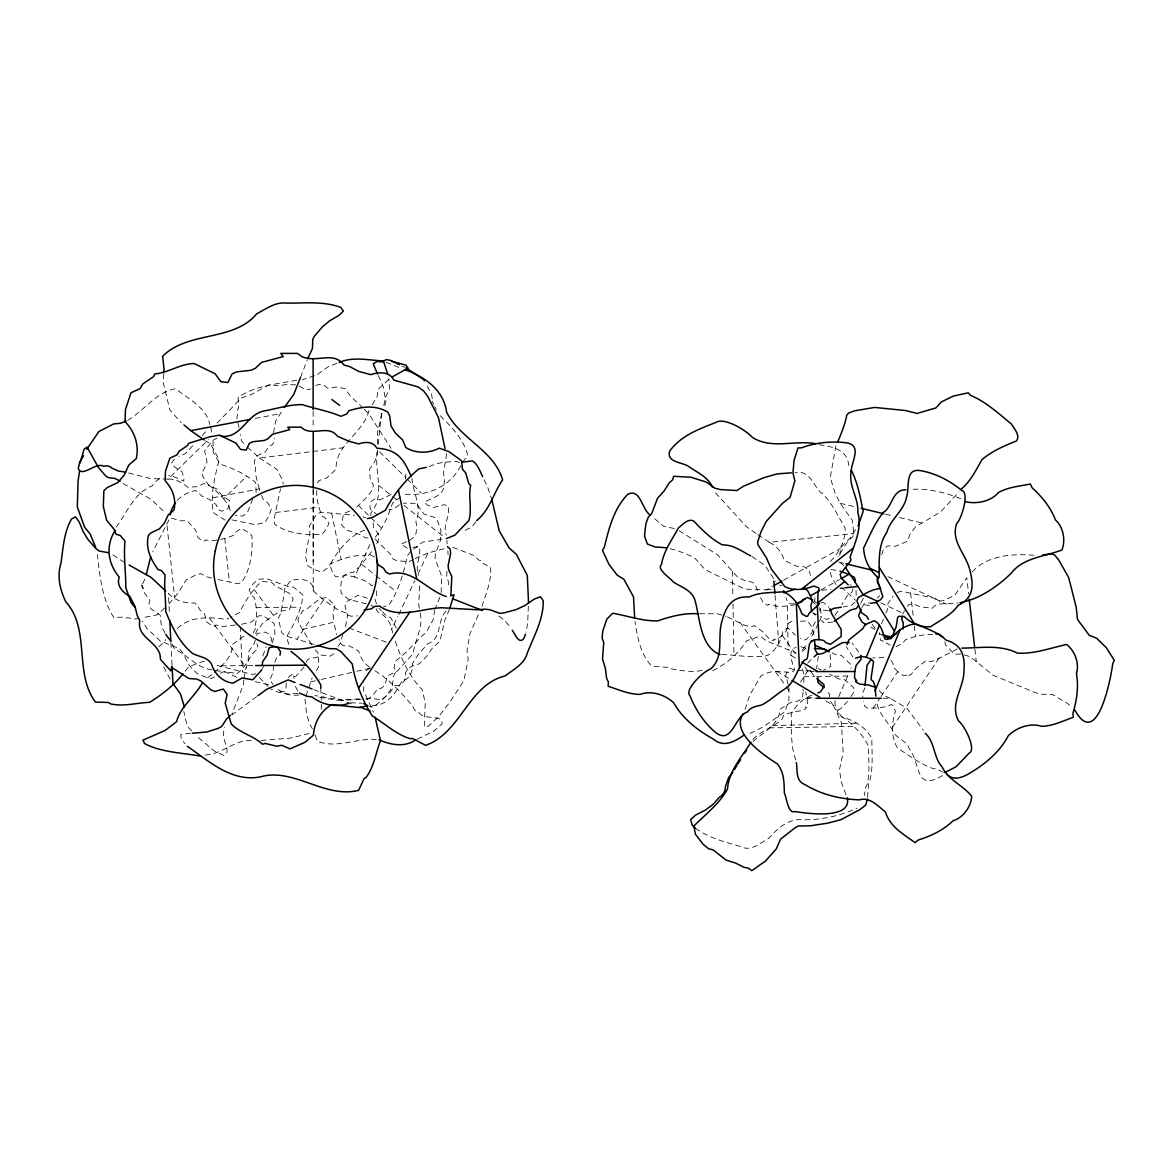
<?xml version="1.0" encoding="UTF-8"?>
<svg xmlns="http://www.w3.org/2000/svg" width="1173" height="1173" viewBox="0 0 1173 1173"><rect width="100%" height="100%" fill="white"/><g stroke="black" fill="none" stroke-linecap="round" stroke-linejoin="round"><path stroke-width="0.75" stroke-dasharray="5 3.75" d="M253.251 632.995L255.582 628.215L254.438 627.702C257.811 618.391 256.638 607.775 254.629 598.142L251.667 595.312L249.116 589.77L252.752 584.301L257.943 579.286L260.861 579.037L267.224 578.934L287.356 586.324L293.646 587.145L302.913 595.078C301.828 609.007 294.511 623.523 287.356 635.399L287.268 639.666L289.526 646.44M803.769 682.495L803.872 675.12L802.347 667.892M867.565 797.347L868.621 782.391L869.955 780.148C873.24 766.482 871.862 752.406 871.803 738.374C865.703 727.084 854.164 720.178 841.906 717.216L838.211 711.894L838.284 709.929L841.891 707.73L847.463 701.41M441.165 592.614L441.517 575.84L435.007 558.451L435.432 553.861L440.359 540.724L440.989 530.665L437.558 520.827L435.52 517.748L424.039 514.067L418.38 506.619L417.236 503.334L403.101 503.158M752.934 739.459C760.778 730.72 774.121 727.187 782.464 718.668L783.3 715.589L785.719 714.313L794.136 711.674L802.068 710.691L805.719 708.771L806.511 707.451L805.382 707.246L807.435 704.269L807.083 696.953L805.558 691.865M835.073 700.706L835 704.43L838.695 714.621C851.29 722.26 861.847 733.096 868.592 746.219C868.284 759.459 870.454 772.846 866.744 785.631L865.41 787.435L864.428 795.441M370.844 515.797L370.917 513.07C385.99 494.933 373.82 471.575 377.339 450.887M320.757 688.258L321.329 700.12M788.901 687.349L788.974 699.738L784.913 711.732C773.315 719.636 762.421 728.638 749.254 733.565L748.741 733.228M321.226 709.21L321.563 701.967M446.634 453.628L443.526 473.159L444.596 478.995L443.731 488.335C440.535 496.897 431.048 498.07 424.362 502.22L427.368 505.02L433.497 507.498L443.423 504.801L447.866 505.431C451.356 515.519 441.942 524.742 446.385 535.108M256.125 492.587L255.787 482.69C246.271 474.464 233.676 468.628 221.741 464.699L218.94 461.986L213.266 452.499L213.046 439.992M286.271 683.126L286.021 688.463L284.321 691.953L276.843 689.973M377.589 444.215L377.559 432.353L382.119 413.072M446.972 571.28L446.678 577.057L448.262 581.134L448.702 587.116M405.594 479.156L405.975 472.499M395.404 641.25C400.946 658.244 409.641 677.217 422.309 689.812L425.227 703.257L424.259 726.688L427.94 726.468L438.511 716.791L449.64 702.436L463.804 680.824L468.174 659.534L467.03 651.059L470.006 633.361L479.332 612.702M225.055 520.123L213.119 512.542C210.524 496.252 214.263 477.836 218.735 462.089L217.665 457.045L210.597 443.937L205.554 440.872M243.793 679.959L243.412 684.768L231.682 714.724M528.319 606.206L527.689 622.922L526.017 632.379M856.187 595.371L856.011 589.007M273.617 665.355L272.957 672.642L269.863 679.812L273.016 684.475M943.224 772.318L936.289 768.843L933.679 768.755C920.365 764.239 909.222 755.559 897.389 747.993C891.099 736.805 891.421 723.374 895.468 711.424L892.946 705.457L891.245 704.474C883.929 708.287 875.249 708.155 867.14 708.081L864.457 705.955L863.269 701.322M830.147 654.593L830.733 666.381L823.358 670.311M363.879 686.454L363.498 690.545L373.469 712.216M163.853 373.703L163.003 381.68L169.909 410.051L181.258 422.705M830.161 572.409L832.346 578.861L836.188 584.565M316.681 490.505C316.607 499.053 318.572 508.012 322.12 515.959L325.551 518.319L329.026 523.29L326.387 528.92L322.12 534.272C306.696 535.577 287.664 533.7 274.834 524.346L273.778 520.592L280.464 488.95M378.249 444.23L381.474 412.94M818.329 656.367L816.584 668.727M271.11 641.514L271.535 638.567L268.206 633.567L265.157 632.1L257.122 633.537L255.802 638.361M434.714 609.725L433.248 619.461L426.312 632.203C415.609 641.763 406.811 652.716 395.052 661.499L394.113 668.17L395.902 671.909L393.805 675.633L392.09 686.894L389.993 690.618L384.759 697.642L373.63 706.982L369.392 706.601M839.736 555.459L840.718 547.644L850.66 537.454L858.431 525.02M273.558 432.808L275.567 421.21L282.312 410.579M304.995 699.093C305.962 708.844 306.696 720.149 312.399 728.77M244.116 678.317C245.802 667.848 247.635 656.279 256.916 649.695L257.781 646.822L256.946 643.669M835.924 445.755L830.264 477.367L835.029 493.1L840.161 503.246L852.316 520.328L853.695 532.659L852.83 536.809L848.49 540.401L837.933 556.691M306.021 695.941L312.15 677.877M829.282 696.865L829.898 694.46L826.217 690.56M800.558 682.056L808.871 669.284M255.362 639.959L254.497 643.171L248.837 651.338L247.958 661.484L240.949 670.457L236.359 674.24L232.884 672.774L222.738 671.909L217.298 675.208M342.883 634.226L340.537 642.701L338.059 646.426M439.89 597.13L435.491 608.113M116.244 527.102C126.919 512.748 134.059 492.924 152.182 485.945L155.51 481.604L162.417 476.443M345.507 626.719L347.619 615.414L344.95 606.074L346.665 601.808L358.205 595.136L367.648 598.333M803.138 691.967L802.508 697.261L798.857 700.75L790.925 702.29L780.089 709.269C779.033 724.694 763.403 732.289 752.934 741.541M853.006 588.773L851.862 592.189L846.921 596.192L841.935 604.55M252.752 498.921L247.782 511.531L244.424 514.742L242.752 516.091L235.45 515.255M482 606.324C485.871 593.919 491.868 580.591 490.519 567.512L481.385 562.307L480.798 560.65L478.701 560.02L474.039 555.533L452.206 547.073M272.136 643.009L274.995 633.552L274.159 623.611L263.412 615.722L258.808 615.854L251.33 622.027L240.113 624.623M446.048 611.074C436.664 620.722 442.324 638.83 427.764 643.654L418.438 654.27L412.617 663.288C412.823 670.619 410.359 679.519 401.972 680.853C395.844 693.302 386.416 707.187 370.58 705.164M262.811 655.912L266.3 646.763M274.79 662.305L276.373 658.156L278.778 656.162M300.523 377.383L307.238 360.023M838.68 696.689L848.768 673.551M819.326 621.661L821.188 616.983L820.601 607.717L819.062 606.984M410.623 551.486L407.427 555.753C403.835 572.497 398.585 590.899 388.908 605.151L383.586 606.69M881.495 623.787L883.518 618.875M830.308 561.398C839.311 552.542 845.66 540.709 845.088 527.879C837.933 515.812 831.892 503.026 822.053 492.983L821.452 493.071C812.845 485.593 809.825 469.185 795.001 472.866M449.508 609.212L444.992 619.681L439.919 641.191L432.485 647.965L426.767 656.132L419.289 663.786L412.09 666.132L407.515 669.035L405.55 672.935L405.301 678.229L403.805 681.689L398.747 685.457L394.758 685.736L389.055 693.873L381.254 699.724L371.577 698.434L362.926 699.167M861.876 607.629L864.12 603.728L868.914 602.922M745.134 709.43L749.723 695.178L760.954 675.897C769.444 670.56 779.942 670.311 789.429 673.009L793.974 670.824L794.678 669.446C792.435 663.463 788.681 654.578 792.508 648.61L796.071 647.496M815.308 621.749L812.669 627.159L812.215 632.086L808.637 636.954L806.056 639.637L803.417 640.062L800.455 638.464M306.329 662.217L307.385 659.871L310.845 657.789L315.508 657.833L321.299 655.062L329.892 656.235L335.082 653.126M721.747 654.505C737.055 654.915 751.834 658.361 767.494 655.56C776.071 650.37 781.013 641.118 782.86 631.426L786.863 628.347L788.403 628.332L795.397 635.165M376.782 543.436L378.322 540.152L378.454 534.008L373.469 527.498L373.029 521.047M142.651 583.802L145.555 577.702M364.686 530.768L363.689 530.475C348.924 536.296 337.135 551.354 329.98 565.078L332.208 571.544L335.537 576.793L341.607 576.529L345.434 574.902L354.495 576.955L370.976 542.351M392.75 632.687L391.694 629.271L397.867 616.28M398.644 614.667L414.861 580.591M417.955 574.096L427.998 552.996L448.79 547.498M805.66 645.824L800.47 652.32M885.864 612.995L887.58 609.593L888.034 603.186L893.064 596.339M818.226 624.021L811.261 637.13M168.985 519.844L152.725 551.823M861.041 602.629L863.357 598.245M902.682 614.168L904.559 610.664M369.026 410.491C363.263 433.394 334.906 444.816 336.108 469.229L326.739 477.983L319.188 480.475L316.255 484.654M881.744 554.668L883.504 548.905L887.77 545.914L895.747 546.193L907.697 541.105L909.735 534.844L915.527 526.912L940.79 511.809L958.986 491.824M400.741 496.883L392.588 503.012C388.615 514.859 383.307 527.791 375.14 537.351M316.387 670.633L318.499 667.085L318.616 656.03L317.648 652.261L315.302 649.974M864.956 687.862L862.346 693.654L862.873 697.231M255.611 633.508L258.603 627.174L259.468 627.555L263.177 622.863L274.746 614.447L280.904 611.177L289.408 609.784L293.162 598.875L289.335 593.274L275.083 585.62L271.725 582.409L261.858 581.383C252.312 589.564 245.098 601.529 239.365 612.629L230.377 617.438M851.041 696.586L854.223 691.469L853.856 688.067L850.572 684.592L844.575 679.724L838.299 678.815L829.722 674.211M323.601 599.887L313.939 591.544C313.206 578.333 300.42 578.377 290.743 580.488L284.819 588.567L281.139 612.233L278.294 618.494L281.711 632.746L285.977 636.059L297.018 639.241L323.601 599.887L338.953 610.532L347.34 613.406L347.223 614.799L350.874 616.192L357.516 615.854M873.167 708.125L880.058 697.906M881.04 696.454L897.77 671.66L902.946 675.369L906.568 675.223L906.128 676.293L907.667 676.322L911.245 674.27L916.318 668.082L925.424 661.015L928.459 661.953L934.382 660.692L957.271 649.036M892.345 727.48L939.778 657.159M813.637 602.233L814.927 600.327L814.839 596.251M262.283 668.375L263.998 665.971M834.927 615.356L838.431 610.473M475.681 521.956L471.898 527.146L464.039 530.68M174.542 459.01L171.537 463.071L173.839 466.487L181.815 471.605L183.897 477.323L183.838 481.091L173.765 476.649L168.619 475.578M462.705 462.118L467.822 455.74C464.303 439.963 451.576 426.943 440.344 415.799M372.164 404.714L377.09 396.797L377.97 389.48L390.066 378.322M366.328 603.86L348.322 599.286L341.255 593.259C339.965 584.183 340.8 572.38 353.044 572.6L360.008 566.075L372.266 550.782M185.129 671.235L188.838 666.66L202.812 661.469L206.243 661.22M168.912 603.978L178.003 593.245L186.258 579.858L197.108 574.33L201.199 573.729L205.905 576.588L212.577 578.289M288.279 677.364L293.221 673.434L294.086 678.449M805.924 648.244L800.778 652.687M303.998 667.114L296.226 675.971L291.417 678.346M177.314 500.402C181.844 495.255 189.029 491.663 195.7 490.563L202.152 496.223L209.556 499.375L216.169 504.683L218.061 509.478L221.521 511.179L226.55 509.756L228.559 507.645L229.512 500.636L222.269 495.9L217.049 489.068L208.926 485.651L203.384 477.47L201.492 472.69L203.633 470.212L207.049 462.074L204.63 450.989L212.592 440.447L216.844 438.335M192.709 445.769L185.378 453.687L178.941 456.532M202.225 435.52L208.164 429.098M877.228 598.215L879.677 595.561M807.698 663.112L812.009 658.654M972.358 571.881C987.387 554.785 1013.956 553.568 1034.41 555.313M356.695 507.132L367.486 496.546L372.735 489.332L373.337 484.874L370.243 479.757L369.568 469.068C374.348 463.76 377.794 456.884 377.325 449.596L405.829 477.734M128.663 472.968L150.848 478.613L168.076 479.112L208.354 439.582M168.076 479.112C175.378 478.775 182.196 482.323 187.431 487.176L198.12 486.678L203.296 483.657L207.738 484.332L214.879 489.698L223.603 498.818L246.521 476.326M214.102 672.452C222.841 665.267 232.533 656.88 232.357 644.564L243.207 636.675L246.301 636.338M712.715 670.633C726.542 664.035 738.301 653.596 746.673 640.737L757.626 637.042L761.614 637.13L765.925 640.737L796.364 653.053M211.653 674.666L205.202 679.548M460.769 465.754C450.007 486.722 427.852 496.135 404.641 494.361L402.104 496.062M372.823 584.975L371.885 585.811L367.076 581.647L354.495 576.955M164.748 607.937L157.065 614.857L142.725 617.716M695.472 828.27C708.741 837.903 725.222 842.141 740.969 846.642C750.632 851.95 760.031 842.976 768.623 838.534C776.394 829.59 786.057 820.426 798.916 819.604C818.754 820.66 838.812 816.349 856.906 808.314M855.044 602.189L851.187 605.341L843.079 606.954M217.049 423.072L241.359 397.94L251.301 394.568L269.116 384.759L278.324 385.653L287.429 384.524L297.253 384.905L303.308 388.38L308.103 389.7L310.684 388.996M158.81 646.792L165.07 641.059L165.437 639.564M811.877 695.237C802.743 698.302 795.822 705.721 791.247 713.932C791.599 727.964 790.646 742.054 794.341 755.632L796.159 761.13M256.682 696.689L231.961 714.768M413.526 549.272L422.529 542.131L439.494 539.653L445.095 537.85M399.392 504.771L393.908 508.935L388.835 509.595M391.137 494.522L380.008 499.83L374.583 499.038L371.181 501.326L369.818 506.692L370.697 509.669L376.65 514.273M366.885 699.856L373.014 695.252L377.515 688.83L380.653 688.624L384.641 685.662L387.559 675.692L396.826 671.557L413.072 653.772C415.066 639.608 423.702 627.012 420.081 612.365M409.436 540.489L413.057 537.835L416.078 533.407L416.752 526.061L415.902 521.457C422.456 506.663 412.676 492.455 411.899 477.602M366.049 670.809L370.082 667.936M727.392 616.969L745.354 625.561L751.307 626.646L754.312 625.62L763.623 632.423L768.872 638.435L772.508 640.399L774.048 640.311L773.579 639.256L777.2 639.3L783.065 634.916L786.438 630.81L788.491 623.244L792.23 621.016M177.299 628.479C190.202 615.869 209.439 616.983 226.125 619.344L228.896 618.054M907.389 606.456L909.222 604.227L913.356 604.168L920.864 606.866L932.315 608.259L934.441 605.884L940.174 603.934L958.136 603.039M670.135 548.803L677.07 550.416L691.293 556.149L695.193 558.451L703.228 567.6L707.847 570.987L742.436 587.952L747.01 589.227L766.292 589.858L772.582 586.339M783.623 580.18L840.337 548.48M821.085 589.858L839.516 579.55M317.59 374.407L327.824 366.973L337.707 362.956M214.571 676.865L211.404 678.493L207.445 677.891L197.005 673.478L189.352 665.648L182.358 652.1L178.956 648.42L160.188 641.001L146.918 628.479L142.388 621.279M413.644 559.316L409.025 561.662L396.885 560.709L393.087 559.081L390.565 554.199L373.322 537.395M942.505 775.529C914.603 792.332 921.069 764.166 909.31 748.726C906.714 740.002 895.116 738.638 892.374 729.665C886.641 720.721 877.771 712.363 876.73 701.249M415.213 558.524L427.998 552.996M127.622 420.301C144.044 410.975 155.921 391.929 175.642 388.732C188.267 399.025 206.008 406.987 209.938 424.626M314.408 375.668L302.106 379.861M829.311 618.376L826.584 619.491L820.689 616.426M406.43 541.633L400.829 544.345L408.013 548.495M417.441 739.166L433.995 730.911L442.06 723.829C443.394 713.8 423.365 720.691 419.054 712.568A9.003 8.152 -15.2 0 1 413.043 706.674C401.958 692.964 389.157 679.402 373.864 670.076M429.171 466.707C438.072 462.015 448.071 461.854 457.529 461.488M315.742 385.55L319.041 384.436L324.716 385.565L327.37 388.116L336.446 386.987L345.258 388.718L350.346 396.107L362.032 407.016M896.04 646.748L902.667 643.127L905.673 639.652C914.236 636.338 923.65 634.226 932.696 634.476M309.188 733.55L290.23 738.125L261.256 740.471M412.705 547.219L419.333 546.867C421.444 556.457 414.362 565.503 418.629 575.459M897.11 592.38L901.7 591.265L934.734 598.347L939.588 601.192L943.781 600.605L954.91 595.078L966.801 577.805L968.619 593.875M374.495 556.94L369.084 554.213L365.609 554.199L365.258 555.533C353.337 554.697 341.387 558.993 330.537 563.846L327.839 567.791L321.871 572.057L314.701 569.799L307.737 565.767L305.391 556.09L309.863 532.703L309.511 525.841L316.886 513.774L321.49 512.234L354.583 515.299M302.59 629.402L333.88 622.203L336.563 634.534M310.61 681.894L319.481 679.841M321.255 679.446L354.964 671.674M356.739 671.279L370.932 668.009M800.866 646.734L806.643 648.302M205.26 754.972C222.987 754.268 235.553 738.301 253.896 740.662M795.631 604.638C786.746 606.309 776.937 607.57 768.432 604.212L767.978 605.356L763.476 603.025L760.441 597.614M255.245 418.409L280.332 413.658M212.841 497.763L259.277 488.936L259.761 491.106M794.224 603.567L791.643 604.051L788.065 602.878L785.807 597.556M255.89 673.83L252.386 674.416L213.603 664.505M296.725 380.243C277.107 383.996 254.834 385.785 238.148 397.412L238.647 407.911L237.562 409.304L238.148 411.415L236.858 417.764L239.717 430.77M171.507 518.129L180.671 520.871L187.064 520.636L195.671 530.137L198.032 537.733L202.181 540.738L204.952 541.076L205.319 539.873C214.732 541.735 224.703 538.818 233.574 535.357L235.978 531.97L241.008 528.568L246.594 531.296L251.887 535.65C252.943 551.105 250.773 570.093 241.213 582.761L237.591 583.729L214.234 578.714M247.488 447.162L259.394 457.983L343.249 447.763M275.523 512.498L319.012 507.205M139.411 618.435L134.045 619.065L127.71 617.672L125.599 618.23L124.221 617.115L113.722 617.467C102.066 599.286 99.808 575.723 97.359 554.55M766.292 589.858L772.699 589.125M757.802 534.653L769.341 542.337L853.226 533.598M821.687 590.239L830.763 589.301M839.824 588.347L845.264 587.776M349.847 511.017L343.572 513.495L341.534 524.844L346.167 529.785L361.431 535.181L365.243 537.835L367.955 537.908M702.143 670.355C691.425 672.818 680.751 670.238 670.37 668.786L668.419 667.452L651.821 666.073C640.546 654.798 637.35 636.851 635.004 621.455M832.815 622.13L823.534 622.687L821.569 620.165M810.763 671.044L796.936 670.238M359.261 698.829L336.9 700.325L318.631 697.085M361.196 699.313L343.176 700.325L314.789 695.56M235.362 624.989L223.486 626.47L215.744 624.93L215.202 626.206L211.756 625.649L206.829 622.13L204.469 613.787L199.601 609.593L197.782 605.297L194.483 602.966C184.967 603.421 174.997 600.649 168.443 593.435L169.44 613.464M298.059 693.346L288.177 694.064L278.514 692.334L270.699 688.918M299.042 695.003C291.534 695.838 282.634 694.621 277.327 688.815M699.607 613.743L717.436 613.787L726.072 616.368M350.551 702.744L362.237 703.214M807.068 697.891L815.851 697.642M772.347 725.662L857.14 723.154M803.857 676.762L814.839 676.572M816.672 676.542L847.83 676M769.136 727.89L853.929 726.424M256.125 607.511L300.097 607.189M221.418 665.809L255.699 665.546M809.766 670.15L810.763 671.543L814.282 671.543M805.44 698.272L814.473 698.272M883.049 698.272L890.263 698.272L906.788 708.228L923.459 730.31M830.939 569.506L838.372 570.562M883.856 657.584L872.609 657.892M190.525 733.169L180.862 734.43L181.17 738.873L184.997 743.726M821.173 602.599L823.769 602.673L828.842 607.394M828.255 610.62L819.722 609.828M849.824 584.887L851.143 584.975M913.166 489.258C929.954 488.54 946.2 492.836 961.801 499.111M800.382 621.206L807.009 620.928L809.018 623.098L812.816 628.215L814.253 637.555M376.445 739.474C356.929 737.817 336.358 749.063 317.253 741.116L314.613 733.389M869.442 605.723L860.381 603.992M781.892 585.635L779.459 585.107M674.299 528.51L663.595 526.325L652.525 516.941M255.069 681.66L270.157 685.091M840.161 503.246L854.12 506.604M885.556 514.17L892.55 515.856M899.53 517.542L922.227 523.011M838.798 562.116L844.12 563.407M212.005 669.739C196.917 668.199 187.929 655.047 174.542 649.255L170.935 641.338M215.509 670.589L225.597 671.909L237.459 677.642M314.041 644.564L297.018 639.241M883.562 641.22L880.512 640.37L879.237 632.834M819.135 444.699C833.812 446.942 847.654 449.508 848.944 466.605M840.572 587.864L842.932 588.553L855.484 600.312M457.793 462.045L459.332 462.514M231.931 519.874L255.245 524.712L264.966 522.513L269.101 515.621L271.476 508.481L267.297 502.455L263.397 499.698L261.491 495.255M386.02 362.296L401.826 368.615M348.909 628.01L386.313 642.188M313.792 689.607L351.299 703.829M890.234 645.121L886.245 642.951M362.853 516.736L365.903 517.982M890.263 698.272L884.31 695.78L879.955 691.571L879.032 688.522M818.153 668.537L821.261 669.9M191.624 730.926C186.184 726.805 185.451 717.861 183.794 711.351M793.608 669.812L789.766 668.038L788.08 669.079L785.749 675.105L788.476 685.706M887.785 576.632L946.626 604.198M880.806 602.878L903.122 613.332M401.811 365.888L404.729 367.266M816.408 614.681L812.874 612.79M755.969 533.378L746.204 526.442L714.474 491.736M752.098 556.662L764.84 565.239L775.91 581.969M124.529 562.497L112.52 554.682M123.121 483.584L151.009 499.258L165.716 513.158M870.762 627.159L874.926 629.52M831.98 652.745L835.088 654.519L841.364 655.443L850.645 664.27L851.011 668.375M897.77 671.66L893.459 667.158L893.005 663.361L889.574 658.185M791.145 655.472L795.778 658.288M776.775 671.191L790.558 679.534M825.792 700.868L833.46 705.516L841.349 722.348L843.182 752.494L839.501 769.459L841.085 781.335L846.613 796.394M769.341 542.337C776.629 545.768 782.112 552.454 784.092 560.254L796.262 566.163L804.399 566.808L808.754 569.975L810.499 575.371M679.152 530.753L717.744 554.976L737.582 577.072L746.204 581.295L752.421 582.131L754.913 584.565L758.169 591.221M370.917 605.004L372.911 606.441M369.598 667.041C363.791 663.654 360.492 657.291 358.645 651.015L349.261 645.868L343.278 645.736L339.833 642.833L338.968 639.241M814.458 601.338L816.54 602.907M498.98 616.133L504.405 620.224L510.402 627.218M944.808 641.719L945.453 644.725L954.323 654.226L960.907 653.991L970.335 656.733L993.164 675.311L1035.832 692.818L1041.125 694.211L1052.533 694.577L1067.782 703.624L1071.316 706.938M378.498 485.358L391.254 495.417M392.662 496.531L398.336 501.003M404.011 505.46L443.673 536.721M361.401 564.242L374.348 574.447M375.785 575.591L395.946 591.456M879.12 633.097L880.791 634.432M852.874 656.865L846.407 646.866M259.394 457.983L276.887 469.361L282.576 480.124L283.236 484.2M840.117 562.468L844.531 566.178M802.596 689.445L803.872 690.545M813.607 602.526L815.44 604.227M378.938 608.362L381.269 610.605M223.603 498.818L228.882 505.636L230.758 512.953M407.119 479.009L421.371 493.085M358.498 505.431L369.92 516.707M371.196 517.953L381.342 527.982M259.248 677.408L268.162 686.337M813.622 613.318L815.338 615.077M364.407 409.45L369.143 414.318L391.108 448.379M198.486 737.612L213.882 750.735L223.588 755.295C233.324 752.494 218.984 736.893 224.703 729.694A9.003 8.152 51.2 0 1 224.629 727.172M376.254 590.649L376.606 594.799L375.037 599.139L376.65 604.403M382.442 611.734L384.979 614.652L390.976 618.024L396.313 628.185M243.603 443.379L241.433 440.711L240.524 434.582M810.763 671.543L814.473 676.264M297.707 690.765L294.863 685.311M254.292 589.682L273.412 615.458M209.41 618.039L246.271 667.76M830.484 701.439L833.46 705.516M782.274 635.429L796.658 655.443M804.869 666.865L807.948 671.161M739.84 622.189L785.133 685.208M786.189 686.674L789.341 691.073M872.213 624.256L876.143 629.916M427.383 386.064L431.605 394.275L432.412 399.832M170.129 679.108L162.299 664.373M858.636 652.144L852.097 642.995M311.563 644.725L298.602 622.731L298.015 619.139L302.898 610.517L307.194 608.728L319.921 598.729L326.578 597.468L335.067 605.268L332.941 613.626L333.88 622.203M378.454 375.609L383.395 386.987L384.773 395.741A12.331 11.158 36 0 1 383.644 407.222L384.685 399.568L387.427 393.322A9.003 8.152 42.4 0 0 389.172 385.081L388.879 378.615M483.965 479.757L487.323 486.018L491.81 499.669M165.012 633.068L161.405 626.25L160.217 615.136L150.774 608.714L149.015 603.552L149.851 600.18L144.66 593.318L143.561 590.122M434.714 406.635L436.283 409.802M376.078 608.596L377.398 611.734C384.568 614.975 390.36 621.382 391.694 629.271M432.412 401.269L433.541 404.318M259.277 488.936L255.157 472.719L255.626 464.845L254.292 464.464L254.38 460.989L257.18 455.623L265.113 452.133L268.602 446.737L272.605 444.347L274.467 440.769L274.13 438.218M331.68 513.261L341.226 559.565M210.773 427.075L211.961 434.025M974.88 649.197L976.288 661.689M910.585 593.039L913.254 616.602M914.28 625.664L915.512 636.543M224.761 538.334L229.38 581.896M167.05 525.68L174.616 597.16M819.619 607.746L819.927 611.045M446.854 540.416L447.177 543.949M447.793 551.017L448.115 554.55M419.553 585.899C420.301 594.388 417.192 602.57 419.963 610.884M775.016 595.341L778.813 643.552M240.216 626.441L242.474 671.85M170.891 642.599L172.064 666.264M787.347 605.898L788.168 649.871M732.407 571.192L732.876 596.441M733.008 603.67L733.975 655.971M313.235 489.801L313.235 591.104M313.132 411.415L313.132 427.661M313.132 489.156L313.132 561.618"/><path stroke-width="1.5" d="M865.029 685.487L867.023 665.34L870.674 660.12M877.419 577.292L877.36 581.823L880.131 587.908M320.757 688.258L320.859 685.061C313.411 671.88 303.162 660.414 290.963 651.411M364.129 609.96L371.049 608.992L375.037 606.294L379.48 606.074C398.365 619.403 420.946 608.567 441.532 607.746L477.616 609.769L484.654 609.154L489.903 609.725L499.566 613.288L503.452 613.054L516.267 609.549L525.064 605.459L534.243 599.095L540.401 596.764L543.202 600.693C543.671 619.285 533.803 636.294 527.234 653.214C524.463 664.035 513.495 669.358 505.123 675.941C468.335 684.739 460.813 733.184 425.608 745.324L412.559 738.491L410.301 738.711C395.961 734.459 385.037 723.624 372.31 715.955C362.34 700.12 355.258 682.495 352.252 663.962L341.226 651.895L336.372 648.786L329.085 648.625L317.384 645.473M262.356 664.695L262.605 661.763L267.063 655.326L269.13 647.745L275.464 646.616L277.869 647.76L280.494 651.704L279.995 655.164M867.536 799.018L865.615 805.089L860.117 809.458L841.158 819.604L827.83 823.153L810.455 825.777L798.109 826.041L794.707 828.094L780.485 839.238L776.365 848.827L765.485 861.055L751.834 870.689L748.491 868.137L744.181 867.375L735.53 863.02L726.043 860.102L713.228 849.956L708.463 848.665L703.038 844.237L695.457 834.267L693.859 826.056C705.516 814.297 719.24 803.989 727.48 789.121C728.844 771.028 741.703 757.113 750.911 742.289M491.81 499.669L499.229 530.739L509.023 547.835L516.311 554.301L527.293 575.371L528.568 603.259M79.544 471.326L78.078 481.062L77.301 506.883L84.691 527.322L90.101 533.935L95.702 547.351M80.072 462.998L84.031 449.23L87.051 447.118L98.473 467.602L105.555 475.754L107.975 477.528L115.277 478.525L120.057 481.179M902.345 616.411L901.744 619.403L903.298 622.892L903.005 629.095M1074.893 710.193C1097.459 750.852 1111.242 676.352 1112.722 663.683L1114.35 660.37L1106.256 647.613L1096.594 638.215L1089.204 635.267L1077.503 619.403L1076.198 607.159L1068.632 577.453L1058.706 559.961L1054.644 555.078L1051.932 553.891L1042.856 554.873M146.273 574.594L150.687 556.867M170.173 514.991L171.361 510.123L175.363 502.616M855 582.38L855.513 580.268L854.091 577.16L850.278 575.137M861.187 609.11L858.533 615.752L862.067 622.101L866.011 624.652M182.944 673.874C173.853 685.413 162.094 694.592 149.689 702.319C136.42 702.832 123.18 706.996 110.189 703.756L108.546 702.466L95.424 702.114C73.694 672.818 90.688 629.285 65.776 601.808C59.926 589.345 56.788 576.573 60.996 563.084C63.107 548.231 63.914 532.219 71.553 518.935L75.512 516.882L79.163 521.897L83.283 531.882L88.136 539.712L96.347 548.993L99.221 551.075L108.253 552.659M86.787 449.244L98.943 431.488L113.62 423.966L120.628 423.277L126.024 421.063M650.062 514.903C641.748 509.419 640.502 487.924 627.819 494.302C613.904 508.246 608.89 528.671 604.3 547.336L602.482 550.372L608.963 564.33L617.233 575.195L623.919 579.315L633.537 596.94L634.622 617.98M115.174 530.431C105.453 545.665 107.593 563.231 119.265 577.189C116.039 585.62 122.916 592.614 129.778 596.309L134.968 606.456L137.329 615.766L139.792 620.678C136.493 636.631 156.156 641.044 160.041 654.798L160.496 659.475L170.789 670.883L171.478 667.276L188.882 678.507L196.639 679.064L200.774 680.883L210.7 689.68L214.835 691.484L223.31 689.035L227.107 694.401L225.216 703.199L231.184 723.844C239.922 733.154 253.559 735.735 262.591 744.254L265.171 743.403L276.711 746.233L281.813 745.266L290.054 748.873L304.936 742.304L313.426 735.192C314.232 722.597 320.64 710.823 331.871 704.621L359.349 707.583L367.369 705.853M449.655 608.508L454.098 594.74L450.828 595.884L451.81 576.412L448.614 569.814L448.145 565.591L450.637 553.348L450.168 549.14L447.543 546.647M858.431 525.02L863.167 511.399C860.308 497.572 857.962 483.643 851.73 471.003L851.129 470.886M881.92 634.725L890.234 636.836L892.536 635.634L896.143 626.895L897.697 617.247L898.943 616.338L903.987 616.441C911.245 623.127 920.717 627.628 930.702 626.69C940.116 620.238 951.582 614.887 957.945 605.547C972.916 598.289 974.045 586.925 970.218 571.574C966.86 554.638 950.291 541.809 956.669 523.627C961.699 518.701 969.763 492.279 961.596 490.314C949.851 480.71 935.687 473.349 920.878 470.696C904.5 467.69 909.823 486.839 906.714 496.458C904.134 510.944 890.791 518.349 886.832 532.322C877.565 545.9 879.383 561.984 879.164 577.175L877.536 579.051L877.756 581.192L882.829 596.588L880.644 599.652L875.732 602.585L870.175 603.274M819.648 603.626L809.194 613.186L807.698 616.133L806.174 616.324L801.804 613.772C798.74 604.403 792.655 595.84 783.491 591.779C772.127 592.834 759.503 591.91 749.4 596.954C732.788 595.987 726.263 605.356 722.099 620.62C716.776 637.042 724.973 656.323 710.53 669.079C703.741 670.927 683.815 690.061 689.988 695.765C695.56 709.87 704.328 723.213 715.955 732.758C732.172 744.826 734.709 715.882 747.597 711.835C750.647 706.718 756.864 706.425 762.01 704.841C769.664 700.809 776.042 694.724 783.3 689.973C794.81 683.58 796.775 669.563 804.311 660.15L806.657 659.314L807.508 657.335L809.326 644.402L811.569 640.737L811.804 641.602L814.003 639.813L819.722 639.637L823.769 640.517L825.836 642.672L830.411 644.314L841.158 636.558L841.158 629.285L831.921 614.227L829.985 608.567M525.431 634.3L523.964 638.215C519.023 645.282 514.844 633.552 512.278 630.297M300.523 377.383L293.793 394.363L284.291 407.5M848.152 584.858L841.188 577.981L840.147 574.359L850.058 561.544L850.982 559.594L850.073 557.292C854.882 542.879 862.228 528.363 857.83 512.44C858.739 497.953 848.636 486.516 851.041 472.001C851.51 460.813 863.431 444.186 844.399 442.544C830.161 441.195 815.015 442.646 801.364 447.895L798.08 447.851L794.048 460.285L792.963 473.012L794.883 480.945L790.03 497.44L782.42 503.378L766.101 521.604L761.072 531.662L757.611 542.131L757.993 544.771L766.35 557.732L771.365 569.081L784.957 586.764C794.062 590.972 804.502 589.887 813.563 586.016L818.358 587.6L819.238 588.875L818.006 591.94L817.713 606.118M847.009 644.637L848.827 640.018L862.566 628.904L865.19 624.696L874.105 620.737C880.732 623.274 883.005 632.643 884.75 638.786L886.128 639.476L891.099 638.523C897.125 630.722 905.703 624.681 915.702 623.919C926.069 628.699 938.268 632.042 946.112 640.165C962.095 644.813 965.115 655.81 963.942 671.586C963.473 688.844 949.324 704.284 958.664 721.131C964.455 725.134 976.86 749.826 969.133 753.139L956.259 766.614L944.954 772.538M875.835 696.205L874.999 685.794L873.255 681.41L871.319 679.841L871.172 677.701L873.577 661.66L870.909 659.006L866.246 657.247L879.295 625.458M875.029 690.853L900.175 629.534M743.271 713.639C730.061 732.48 764.327 755.735 777.332 763.858C784.429 772.567 784.019 782.86 784.37 793.08C786.775 797.831 787.948 814.135 794.869 811.555C805.66 813.226 852.258 820.235 847.273 797.772M446.37 538.627L454.831 535.167L468.848 520.577C472.323 509.067 468.027 496.736 470.71 485.358L468.804 483.657L465.681 472.91L462.485 469.215L461.546 460.798L449.186 451.752L439.391 448.174C428.746 453.452 416.122 453.775 405.785 447.529L402.588 439.816L395.462 433.189L391.049 426.048L389.729 416.004L388.058 412.368C375.507 404.436 361.68 406.782 348.968 410.726L346.768 413.952L340.874 416.312C328.191 410.873 315.126 408.849 302.282 404.626C288.719 404.509 276.344 408.834 263.016 411.151C245.773 415.711 241.008 438.746 221.081 436.224M837.977 441.429C841.408 432.852 845.029 424.655 846.803 415.051L848.841 412.911L854.824 410.77L874.647 407.427L905.16 410.477L917.11 413.439L936.01 407.867L941.318 401.928L953.444 396.063L968.209 392.823L970.775 395.492C986.332 402.016 998.56 413.57 1011.361 423.952C1014.22 428.644 1020.774 436.019 1016.287 441.048C1004.117 445.887 992.211 451.019 981.992 459.567C976.068 469.992 970.848 480.886 961.361 489.053M307.81 358.542L312.443 348.425L312.766 339.276L314.437 336.138L322.502 326.724L329.584 320.845L338.924 315.39L343.381 311.08L340.8 307.458C323.499 300.831 304.276 303.367 286.109 303.118C275.288 301.769 266.08 308.983 256.755 313.778C233.398 341.9 188.149 330.727 162.636 356.269L164.088 369.319L163.443 372.384M734.43 769.576L736.908 765.456M737.817 764.019L740.559 759.693M744.767 753.125L746.717 750.148M358.659 687.935L409.905 612.057M202.005 683.463C194.571 696.967 180.451 706.571 176.551 721.688L165.129 730.471L142.93 740.148L144.528 743.491C160.657 752.538 185.187 753.066 200.216 756.116M476.634 520.665C490.065 509.507 493.305 493.349 502.631 479.904C494.112 450.168 459.772 438.834 446.605 412.119C443.702 389.949 424.67 376.709 404.949 369.715M83.591 455.667L79.661 462.25L78.268 468.687C82.374 477.924 95.849 461.59 103.767 466.268A9.003 8.152 -46.7 0 1 111.978 468.144L118.18 470.974L125.79 472.235M261.931 669.739L252.796 679.783L242.063 677.95L233.148 683.141C223.413 682.173 215.377 675.018 212.21 665.912C209.527 657.466 199.615 657.041 192.812 653.61C179.337 642.819 172.123 626.998 165.745 611.617C165.818 599.33 163.912 587.468 165.085 574.961L161.375 570.518L157.974 569.521C151.009 559.624 145.129 548.319 148.487 535.24L151.156 532.777L159.469 528.832L164.425 523.026L168.164 515.006L173.941 510.079C176.449 499.405 172.651 488.569 165.114 480.842L165.466 471.355L169.836 458.144L176.859 454.977L179.161 451.18L187.577 445.476L188.53 443.35L209.512 436.869L219.512 435.124L236.052 443.174L240.553 449.42L246.139 450.095L249.438 443.306L252.957 441.722L264.248 440.462L267.767 438.863L272.576 434.259L289.702 429.67L287.796 427.163L300.948 427.163L304.188 429.553C315.141 434.992 329.232 425.022 337.457 436.268L349.261 441.371L358.689 443.893C364.964 441.664 373.351 441.312 376.856 448.203C397.574 449.494 403.688 459.171 411.019 476.091M858.46 605.723L856.319 608.464L850.352 610.165L834.194 621.338M732.773 772.318L728.697 777.45L725.427 786.555A12.331 12.287 -8.5 0 1 719.298 797.361L712.847 804.531L705.193 810.206L695.604 815.059L690.648 819.59L692.246 825.205L695.472 828.27M367.428 518.598L372.457 517.454L385.462 510.182C393.673 494.376 405.066 480.373 418.702 468.965L426.268 467.338M798.637 602.717L805.015 599.139M415.799 739.767C404.802 747.656 390.418 744.987 379.04 739.723M815.631 443.673C794.282 439.919 771.79 449.626 752.318 437.368C746.175 430.168 723.858 416.855 715.809 422.471C699.005 429.01 680.105 436.063 669.563 451.37C666.323 462.807 683.155 462.015 689.284 466.913C697.524 472.631 708.433 477.279 712.29 487.132M814.033 656.924L816.716 654.49L822.962 653.405L842.8 642.525L849.164 642.628M230.333 715.647L226.756 718.756L221.697 726.395L218.633 728.198L206.844 731.996L192.328 733.213M804.957 587.952L804.077 588.699L807.376 590.21L810.836 596.661L812.141 601.808L810.836 605.4L811.569 611.573M801.247 589.433L853.108 548.172M817.493 603.186L844.399 581.793M257.972 695.677L266.667 689.328L288.221 679.915L295.039 682.51M339.144 362.53C352.985 356.225 368.967 360.36 383.718 360.947M392.383 376.812L408.043 368.087L405.887 365.082L392.061 361.343M880.674 588.523C872.433 589.007 865.058 593.567 858.137 597.805L856.935 601.001L861.437 612.643L866.642 616.28L868.577 619.344M774.165 585.459L782.039 581.06M810.323 595.855L819.546 590.708M841.056 578.685L848.724 574.403L839.985 571.075M743.726 735.28C734.269 741.864 723.594 747.993 712.979 738.829C697.436 730.295 682.466 718.419 673.654 702.744C665.238 694.841 651.396 690.164 639.974 694.387C628.699 694.357 618.552 689.548 608.142 686.264L608.391 682.07L606.602 678.067L605.385 668.463L602.497 658.962L603.728 642.672L602.145 637.995L602.775 631.03L606.822 619.168L612.731 613.259C627.687 615.796 642.1 621.191 657.642 620.898C670.633 616.485 683.742 612.819 697.891 613.802M794.942 589.286L783.593 592.732M896.627 633.655L888.606 638.053L885.791 637.144M817.904 692.891L820.499 691.879L824.033 686.469L823.901 684.504L816.775 678.712M829.428 610.722L833.783 608.332L841.305 607.218M348.894 703.257C336.695 707.949 322.384 704.929 312.077 696.967L306.974 696.293L299.511 693.096M906.055 489.83C893.049 489.17 892.58 504.918 884.677 511.604L884.075 511.56C874.97 522.278 869.867 535.46 863.592 548.011C864.134 559.228 869.164 570.063 877.844 577.365M375.155 717.26L380.492 740.691C375.653 753.066 374.158 766.863 366.005 777.479L364.158 778.461L358.586 790.338C324.804 798.974 293.162 767.01 260.054 776.966C231.36 782.171 209.19 761.292 187.269 746.292M183.97 424.978L190.774 430.652L249.878 419.435M791.438 472.822L777.083 473.907L763.828 477.719L743.623 486.135L736.835 490.505L720.413 489.581L714.944 488.232L706.469 482.118L690.868 477.22L673.61 476.297L672.642 479.86L669.328 482.733L664.153 490.915L657.51 498.29L651.719 513.569L648.302 517.132L645.912 523.701L645.018 530.695L644.534 536.164L647.379 544.023L654.871 546.897L666.587 547.791M961.801 648.112C980.364 648.082 1000.261 644.3 1017.402 653.141C1034.366 654.123 1050.421 648.024 1066.58 644.461C1074.937 650.839 1079.571 663.478 1076.447 673.595C1078.808 687.011 1076.814 700.266 1072.958 713.111L1073.324 717.289C1063.017 720.882 1053.031 725.999 1041.756 726.351C1030.217 722.48 1016.507 727.568 1008.325 735.72C999.997 751.644 985.379 763.946 970.1 772.948C962.93 777.362 953.561 781.335 946.64 774.195M855.601 658.185L861.466 656.411L866.246 657.247M845.264 587.776L857.947 586.456L862.785 594.11M461.678 462.309L472.352 460.857C477.822 464.083 479.801 471.135 482.616 476.517M960.027 602.687C979.308 599.198 997.475 586.617 1011.258 573.201C1022.988 557.63 1045.04 556.545 1061.946 549.976C1065.832 540.196 1063.325 526.97 1055.436 519.918C1050.583 507.191 1042.064 496.839 1032.152 487.792L1030.319 484.009C1019.645 486.223 1008.443 486.971 998.575 492.455C990.672 501.707 976.303 504.375 965.1 501.589M796.599 603.509L801.247 602.116L803.021 599.696L807.347 597.512L812.904 600.077M255.699 665.546L306.197 665.164M816.041 671.543L854.75 671.543L854.574 677.921L856.715 680.839L855.586 681.073L856.422 682.378L860.132 684.182L868.079 684.929L875.19 687.114M816.276 698.272L881.246 698.272M814.238 648.464L824.296 649.05L828.505 651.704M720.002 654.563C699.504 646.528 700.017 616.411 694.533 598.846C690.384 589.403 680.941 587.101 673.317 581.984C670.164 577.702 656.132 569.345 661.528 564.316C663.771 550.665 672.1 539.639 678.434 527.938C682.554 524.595 687.862 518.349 693.522 520.856C702.143 529.903 711.131 539.023 722.377 544.902C733.154 544.551 741.629 551.251 750.72 555.899M382.838 361.885L377.046 361.504L373.219 363.835L377.589 374.128M935.863 633.816L938.708 634.153L942.975 637.144M861.114 508.29L883.812 513.759M845.88 563.832L872.492 570.239M405.931 367.853L423.864 379.729L424.215 380.888M482.543 610.517L452.514 598.729M446.341 596.529C426.781 590.4 412.295 567.908 389.627 573.993L386.02 572.189L383.556 568.231L378.117 564.814L376.562 560.064M814.942 645.282L829.238 651.47M300.156 684.446L312.091 688.962M359.832 707.055L370.052 710.926M869.809 568.216L879.618 572.805M863.284 594.667L877.624 601.382M363.63 703.58L367.955 705.853M129.133 565.049L151.185 577.453L165.672 591.045M801.965 662.041L817.449 671.411M792.098 680.457L819.663 697.158M204.102 439.978L190.774 430.652M824.033 687.613L817.948 682.422L817.83 677.466M399.436 364.744L390.521 360.375L386.342 359.627L383.395 361.005L387.808 374.348M331.871 399.538L339.584 405.418M135.555 608.054L131.039 602.541L125.804 587.658C125.892 572.057 123.488 556.984 124.968 541.105L120.262 535.475L115.951 534.199L114.47 529.785L106.64 520.211L103.312 506.457L103.884 490.666L107.286 487.543L117.843 482.528L124.133 475.153L128.883 464.963L136.229 458.716C139.411 445.154 134.587 431.385 125.012 421.576L125.452 409.538L131.009 392.75L139.939 388.732L142.857 383.908L153.546 376.665L154.748 373.967C168.194 372.882 180.217 363.777 194.102 363.513L215.099 373.747L220.817 381.68L227.914 382.53L232.107 373.908L236.579 371.885L250.905 370.287L255.377 368.278L261.491 362.428L283.236 356.577L280.816 353.396L297.517 353.396L301.622 356.445C316.358 363.557 333.147 350.419 343.894 364.979L349.657 366.562L358.865 371.46L370.844 374.656C378.835 371.826 389.48 371.372 393.923 380.125L418.277 386.987L423.482 390.8L427.72 396.371L438.423 417.456L445.066 448.643M165.73 634.432L170.935 641.338M845.528 567.6L857.947 586.456M817.566 653.742L815.558 650.663L814.59 640.971M173.105 683.683L180.481 693.947L184.44 707.084M879.339 567.571L914.456 623.772M876.334 602.16L894.544 631.309M925.218 733.257C935.321 742.436 933.297 757.714 942.168 766.981C948.502 780.309 963.15 785.265 971.699 796.291C971.083 806.804 963.194 817.713 953.062 820.763C943.268 830.22 931.157 835.982 918.342 839.971L915.087 842.625C903.679 834.384 889.867 826.745 885.512 812.039C878.137 806.218 869.721 796.628 859.442 799.869C840.22 799.092 821.437 794.678 805.03 784.634C795.411 781.027 797.64 770.646 796.35 762.597M783.711 590.679L784.59 592.629M141.918 585.327L143.018 588.523M860.791 655.531L861.026 659.387L856.07 665.472L854.75 671.543M398.424 490.153L416.826 579.433M969.221 599.227L974.675 647.408M773.887 581.06L774.869 593.553M817.302 605.4L818.974 639.71M796.247 602.262L799.487 668.449M169.806 620.752L170.803 640.781M172.064 666.264L172.974 684.475M313.235 431.62L313.235 487.983M313.132 359.07L313.132 409.612M215.216 551.339C206.037 594.125 236.462 639.652 279.497 647.54C322.296 656.719 367.823 626.309 375.712 583.26C384.891 540.474 354.466 494.947 311.432 487.044C268.646 477.88 223.119 508.29 215.216 551.339"/></g></svg>
